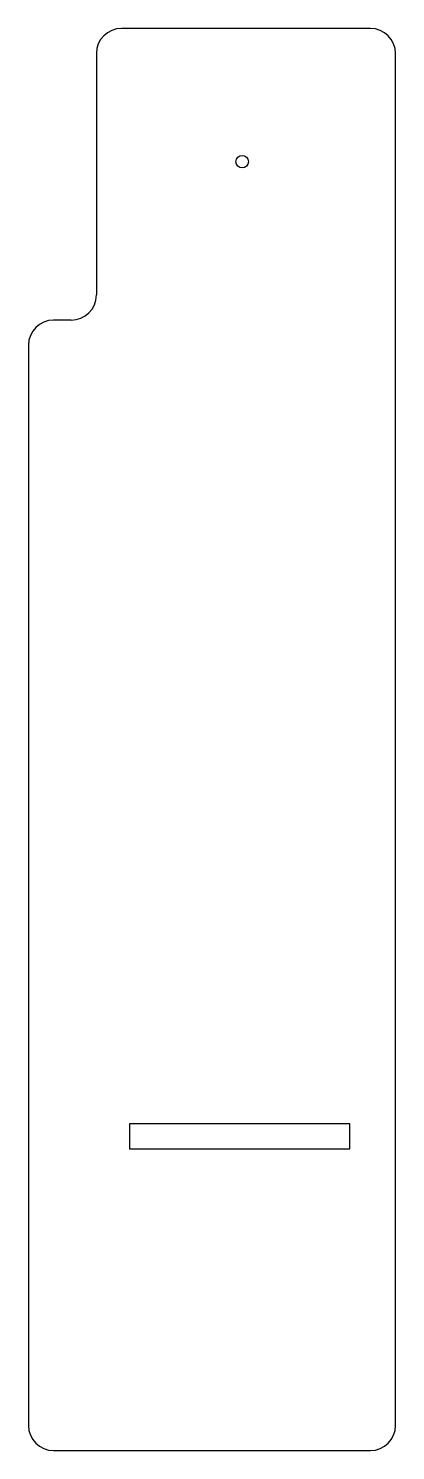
# Model space of a CAD drawing. Header units: millimetres. Extents: x -8.2 to 6.5, y -22.5 to 34.1.
import ezdxf

# ---------------------------------------------------------------- set-up
doc = ezdxf.new("R2010")
doc.units = ezdxf.units.MM

msp = doc.modelspace()

# ---------------------------------------------------------------- linework, layer by layer
at = {"color": 7, "linetype": 'Continuous', "lineweight": 25}
for p, q in [((5.45, 34.08), (-4.45, 34.08)), ((-5.45, 33.08), (-5.45, 23.48)), ((6.45, -21.48), (6.45, 33.08)), ((-6.45, 22.48), (-7.15, 22.48)), ((-8.15, 21.48), (-8.15, -21.48)), ((4.625, -9.48), (-4.125, -9.48)), ((-4.125, -9.48), (-4.125, -10.48)), ((4.625, -10.48), (4.625, -9.48)), ((-4.125, -10.48), (4.625, -10.48)), ((-7.15, -22.48), (5.45, -22.48))]:
    msp.add_line(p, q, dxfattribs=at)
msp.add_circle((0.35, 28.78), 0.25, dxfattribs=at)
for centre, start, end in [((-4.45, 33.08), 90, 180), ((5.45, 33.08), 0, 90), ((-6.45, 23.48), 270, 0), ((-7.15, 21.48), 90, 180), ((-7.15, -21.48), 180, 270), ((5.45, -21.48), 270, 0)]:
    msp.add_arc(centre, 1, start, end, dxfattribs=at)

doc.saveas('drawing.dxf')
